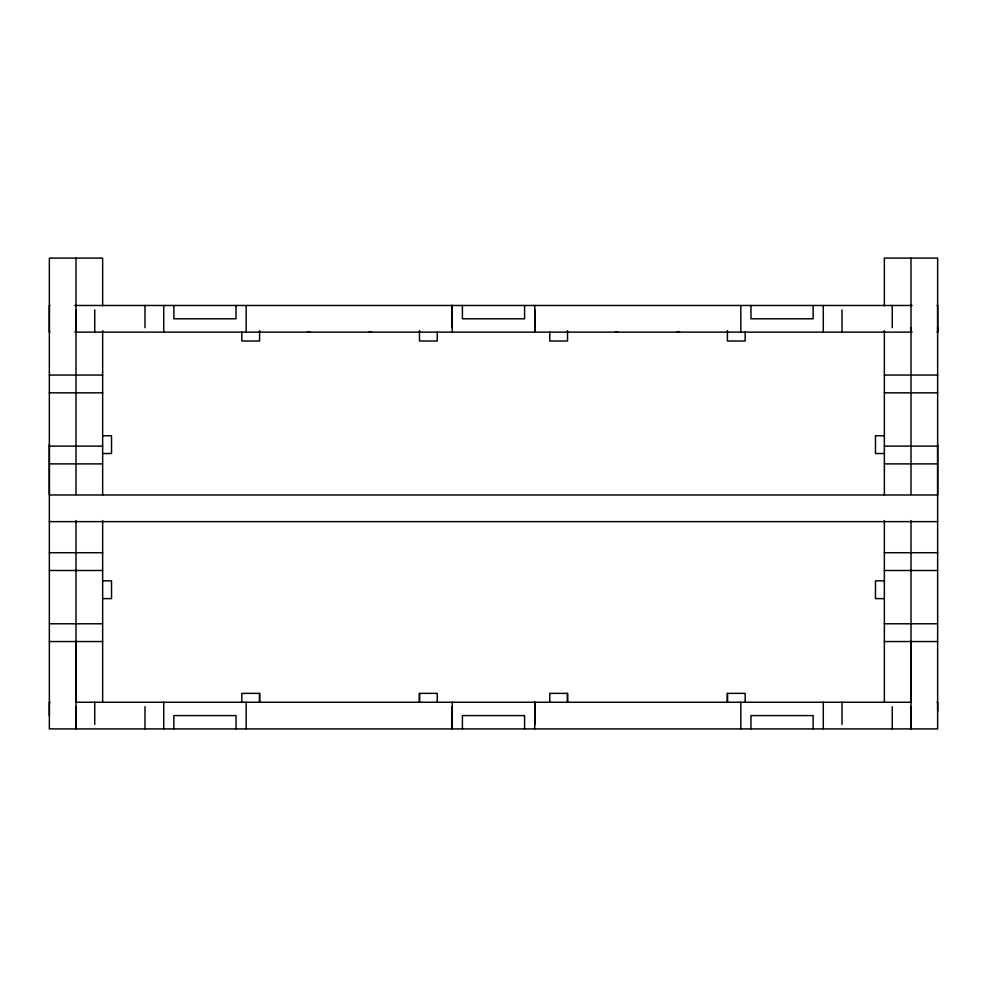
<?xml version="1.0" encoding="UTF-8"?>
<svg xmlns="http://www.w3.org/2000/svg" width="987" height="987" viewBox="0 0 987 987"><rect width="100%" height="100%" fill="white"/><g stroke="black" fill="none" stroke-linecap="round" stroke-linejoin="round"><path stroke-width="1.48" d="M49.35 715.575L49.35 702.25L49.992 702.25M49.35 444.582L49.35 494.98L937.65 494.98L937.65 444.582M75.999 724.458L75.999 728.899L75.999 641.55M259.581 693.367L259.581 702.25L259.581 693.367L241.815 693.367L241.815 702.25M419.475 693.367L419.475 702.25L419.475 693.367L437.241 693.367L437.241 702.25M567.525 693.367L567.525 702.25L567.525 693.367L549.759 693.367L549.759 702.25M727.419 693.367L727.419 702.25L727.419 693.367L745.185 693.367L745.185 702.25M911.001 724.458L911.001 728.899L911.001 641.55M937.65 711.133L937.65 702.25L937.008 702.25M937.008 332.125L937.65 332.125L937.65 305.476L937.008 305.476M49.992 305.476L49.35 305.476L49.35 332.125L49.992 332.125M74.876 305.476L912.124 305.476M74.876 332.125L912.124 332.125M49.35 375.06L102.648 375.06M884.352 375.06L937.65 375.06M49.35 392.826L102.648 392.826M884.352 392.826L937.65 392.826M102.648 435.76L111.531 435.76L111.531 453.526L102.438 453.526M884.352 435.76L875.469 435.76L875.469 453.526L884.574 453.526M49.35 446.124L102.648 446.124M884.352 446.124L937.65 446.124M49.35 463.89L102.648 463.89M884.352 463.89L937.65 463.89M49.35 521.63L937.65 521.63M49.35 552.72L102.648 552.72M884.352 552.72L937.65 552.72M49.35 570.486L102.648 570.486M884.352 570.486L937.65 570.486M102.438 580.849L111.531 580.849L111.531 598.615L102.648 598.615M884.574 580.849L875.469 580.849L875.469 598.615L884.352 598.615M49.35 623.784L102.648 623.784M884.352 623.784L937.65 623.784M49.35 641.55L102.648 641.55M884.352 641.55L937.65 641.55M937.65 327.684L937.65 332.125M911.001 327.684L911.001 332.125M75.999 327.684L75.999 332.125L75.999 309.918M911.001 258.1L911.001 494.524M911.001 520.556L911.001 702.25L75.999 702.25L75.999 520.556M911.001 706.692L911.001 728.899M892.26 305.476L892.26 327.684M892.26 706.692L892.26 728.899M884.352 305.908L884.352 258.1L937.65 258.1L937.65 728.899L49.35 728.899L49.35 258.1L102.648 258.1L102.648 305.908M884.352 330.645L884.352 494.98M884.352 520.519L884.352 702.25M842.01 309.918L842.01 332.125M842.01 702.25L842.01 724.458M823.281 305.476L823.281 332.125M823.281 702.25L823.281 728.899M813.14 305.476L813.14 318.801L750.959 318.801L750.959 305.476M813.14 728.899L813.14 715.575L750.959 715.575L750.959 728.899M745.185 332.125L745.185 341.008L727.419 341.008L727.419 330.645M740.818 305.476L740.818 332.125M740.818 702.25L740.818 728.899M567.525 330.645L567.525 341.008L549.759 341.008L549.759 332.125M535.102 309.918L535.102 332.125M535.102 702.25L535.102 724.458M534.732 305.476L534.732 332.125M534.732 702.25L534.732 728.899M524.59 305.476L524.59 318.801L462.409 318.801L462.409 305.476M524.59 728.899L524.59 715.575L462.409 715.575L462.409 728.899M452.268 305.476L452.268 332.125M452.268 702.25L452.268 728.899M451.898 305.476L451.898 327.684M451.898 706.692L451.898 728.899M437.241 332.125L437.241 341.008L419.475 341.008L419.475 330.645M259.581 330.645L259.581 341.008L241.815 341.008L241.815 332.125M246.182 305.476L246.182 332.125M246.182 702.25L246.182 728.899M236.041 305.476L236.041 318.801L173.86 318.801L173.86 305.476M236.041 728.899L236.041 715.575L173.86 715.575L173.86 728.899M163.719 305.476L163.719 332.125M163.719 702.25L163.719 728.899M144.978 305.476L144.978 327.684M144.978 706.692L144.978 728.899M102.648 330.645L102.648 494.98M102.648 520.519L102.648 702.25M94.74 309.918L94.74 332.125M94.74 702.25L94.74 724.458M75.999 258.1L75.999 494.524M75.999 706.692L75.999 728.899M309.918 332.125A6.662 6.662 0 0 1 307.463 331.657M371.593 331.657A6.662 6.662 0 0 1 369.138 332.125M679.537 331.657A6.662 6.662 0 0 1 677.082 332.125M617.862 332.125A6.662 6.662 0 0 1 615.407 331.657"/></g></svg>
